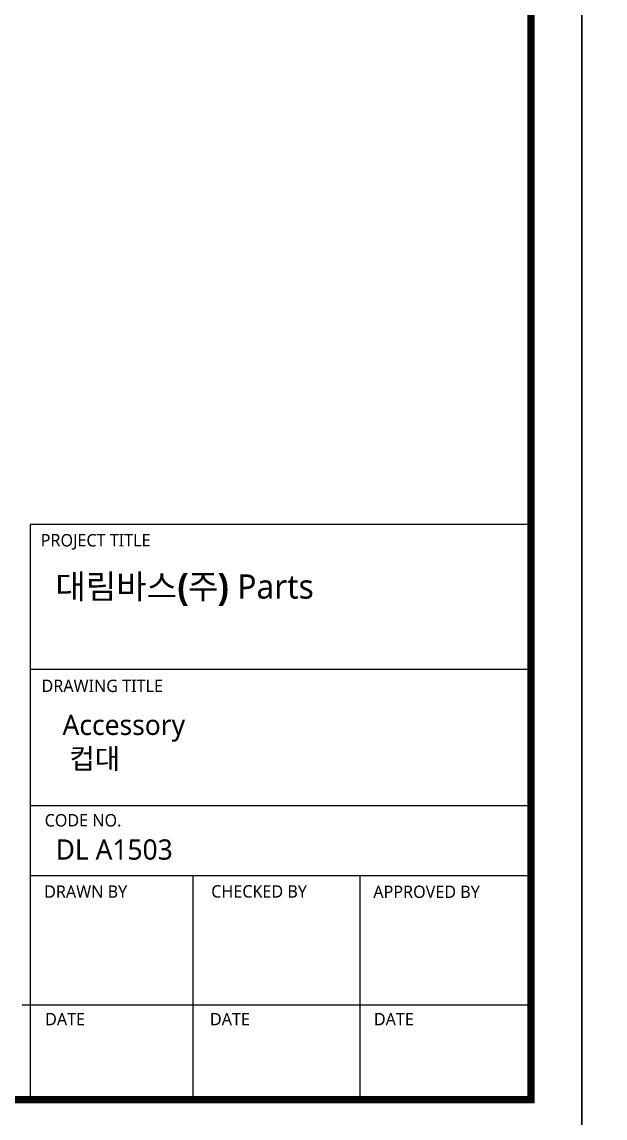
# Model space of a CAD drawing. Extents: x 16296675745 to 16296677481, y -37409619395 to -37409618123.
# Drawn here: x 16296676348.2 to 16296676469.4, y -37409619163 to -37409618935.4 of the extents above; entities that cross this region are included whole.
import ezdxf

# ---------------------------------------------------------------- set-up
doc = ezdxf.new("R2010")
doc.units = 0
doc.header["$LTSCALE"] = 10
doc.header["$MEASUREMENT"] = 0
doc.layers.get('0').update_dxf_attribs({"linetype": 'CONTINUOUS'})
doc.styles.add('Daelim Dimension', font='')
doc.styles.get('Daelim Dimension').set_extended_font_data('NanumGothic')

msp = doc.modelspace()

# ---------------------------------------------------------------- linework, layer by layer
at = {"color": 5, "ltscale": 40}
for p, q in [((16296676453.98695, -37409619039.75621), (16296676349.94385, -37409619039.75621)), ((16296676453.98695, -37409619069.829224), (16296676349.94385, -37409619069.829224)), ((16296676453.98695, -37409619069.829224), (16296676349.94385, -37409619069.829224)), ((16296676453.98695, -37409619098.118896), (16296676349.94385, -37409619098.118896)), ((16296676453.98695, -37409619098.118896), (16296676349.94385, -37409619098.118896)), ((16296676453.98695, -37409619112.709557), (16296676349.94385, -37409619112.709557)), ((16296676453.98695, -37409619112.709557), (16296676349.94385, -37409619112.709557)), ((16296676383.737949, -37409619112.709557), (16296676383.737949, -37409619159.15654)), ((16296676418.4205, -37409619112.709557), (16296676418.4205, -37409619159.15654)), ((16296676453.98695, -37409619139.540199), (16296676348.299299, -37409619139.540199)), ((16296676453.98695, -37409619139.540199), (16296676350.75445, -37409619139.540199)), ((16296676453.98695, -37409619159.15654), (16296676364.821739, -37409619159.15654))]:
    msp.add_line(p, q, dxfattribs=at)
at = {"color": 5, "ltscale": 0.5}
msp.add_line((16296676349.94385, -37409619039.75621), (16296676349.94385, -37409619159.785881), dxfattribs=at)
at = {"ltscale": 0.5}
for points in [[(16296675813.518641, -37409619179.581497), (16296676464.518641, -37409619179.581497), (16296676464.518641, -37409618702.581497), (16296675813.518641, -37409618702.581497)], [(16296676464.518641, -37409619179.581497), (16296677115.518641, -37409619179.581497), (16296677115.518641, -37409618702.581497), (16296676464.518641, -37409618702.581497)]]:
    msp.add_lwpolyline(points, close=True, dxfattribs=at)
at = {"color": 5, "linetype": 'ByBlock', "lineweight": 200, "const_width": 1.5}
msp.add_lwpolyline([(16296675823.98683, -37409619159.156776), (16296676453.98683, -37409619159.156776), (16296676453.98683, -37409618713.656776), (16296675823.98683, -37409618713.656776)], close=True, dxfattribs=at)

# ---------------------------------------------------------------- texts
at = {"color": 5, "ltscale": 40, "style": 'Daelim Dimension'}
for s, height, p in [('PROJECT TITLE', 2.56901127, (16296676352.14641, -37409619044.284691)), ('DRAWING TITLE', 2.56901127, (16296676352.311119, -37409619074.520576)), ('CODE NO.', 2.5690113, (16296676352.95536, -37409619102.442558)), ('DRAWN BY', 2.5690113, (16296676352.85462, -37409619117.250954)), ('CHECKED BY', 2.5690113, (16296676387.564791, -37409619117.205391)), ('APPROVED BY', 2.56901127, (16296676421.22817, -37409619117.288383)), ('DATE', 2.5690113, (16296676353.055269, -37409619143.728951)), ('DATE', 2.5690113, (16296676387.291599, -37409619143.728951)), ('DATE', 2.5690113, (16296676421.34631, -37409619143.728951))]:
    msp.add_text(s, height=height, dxfattribs=at).set_placement(p)
at = {"attachment_point": 1, "style": 'Daelim Dimension'}
for s, insert, char_height, width in [('{\\fPretendard Variable SemiBold|b0|i0|c129|p2;\\C7;대림바스(주)} Parts', (16296676355.20212, -37409619050.086517), 5.03600079, 80.93992813), (' Accessory\\P  컵대', (16296676355.246559, -37409619079.232964), 4.2041236, 70.7511006), ('DL A1503', (16296676355.246559, -37409619105.124367), 4.2041236, 70.7511006)]:
    msp.add_mtext(s, dxfattribs=dict(at, insert=insert, char_height=char_height, width=width))

doc.saveas('drawing.dxf')
